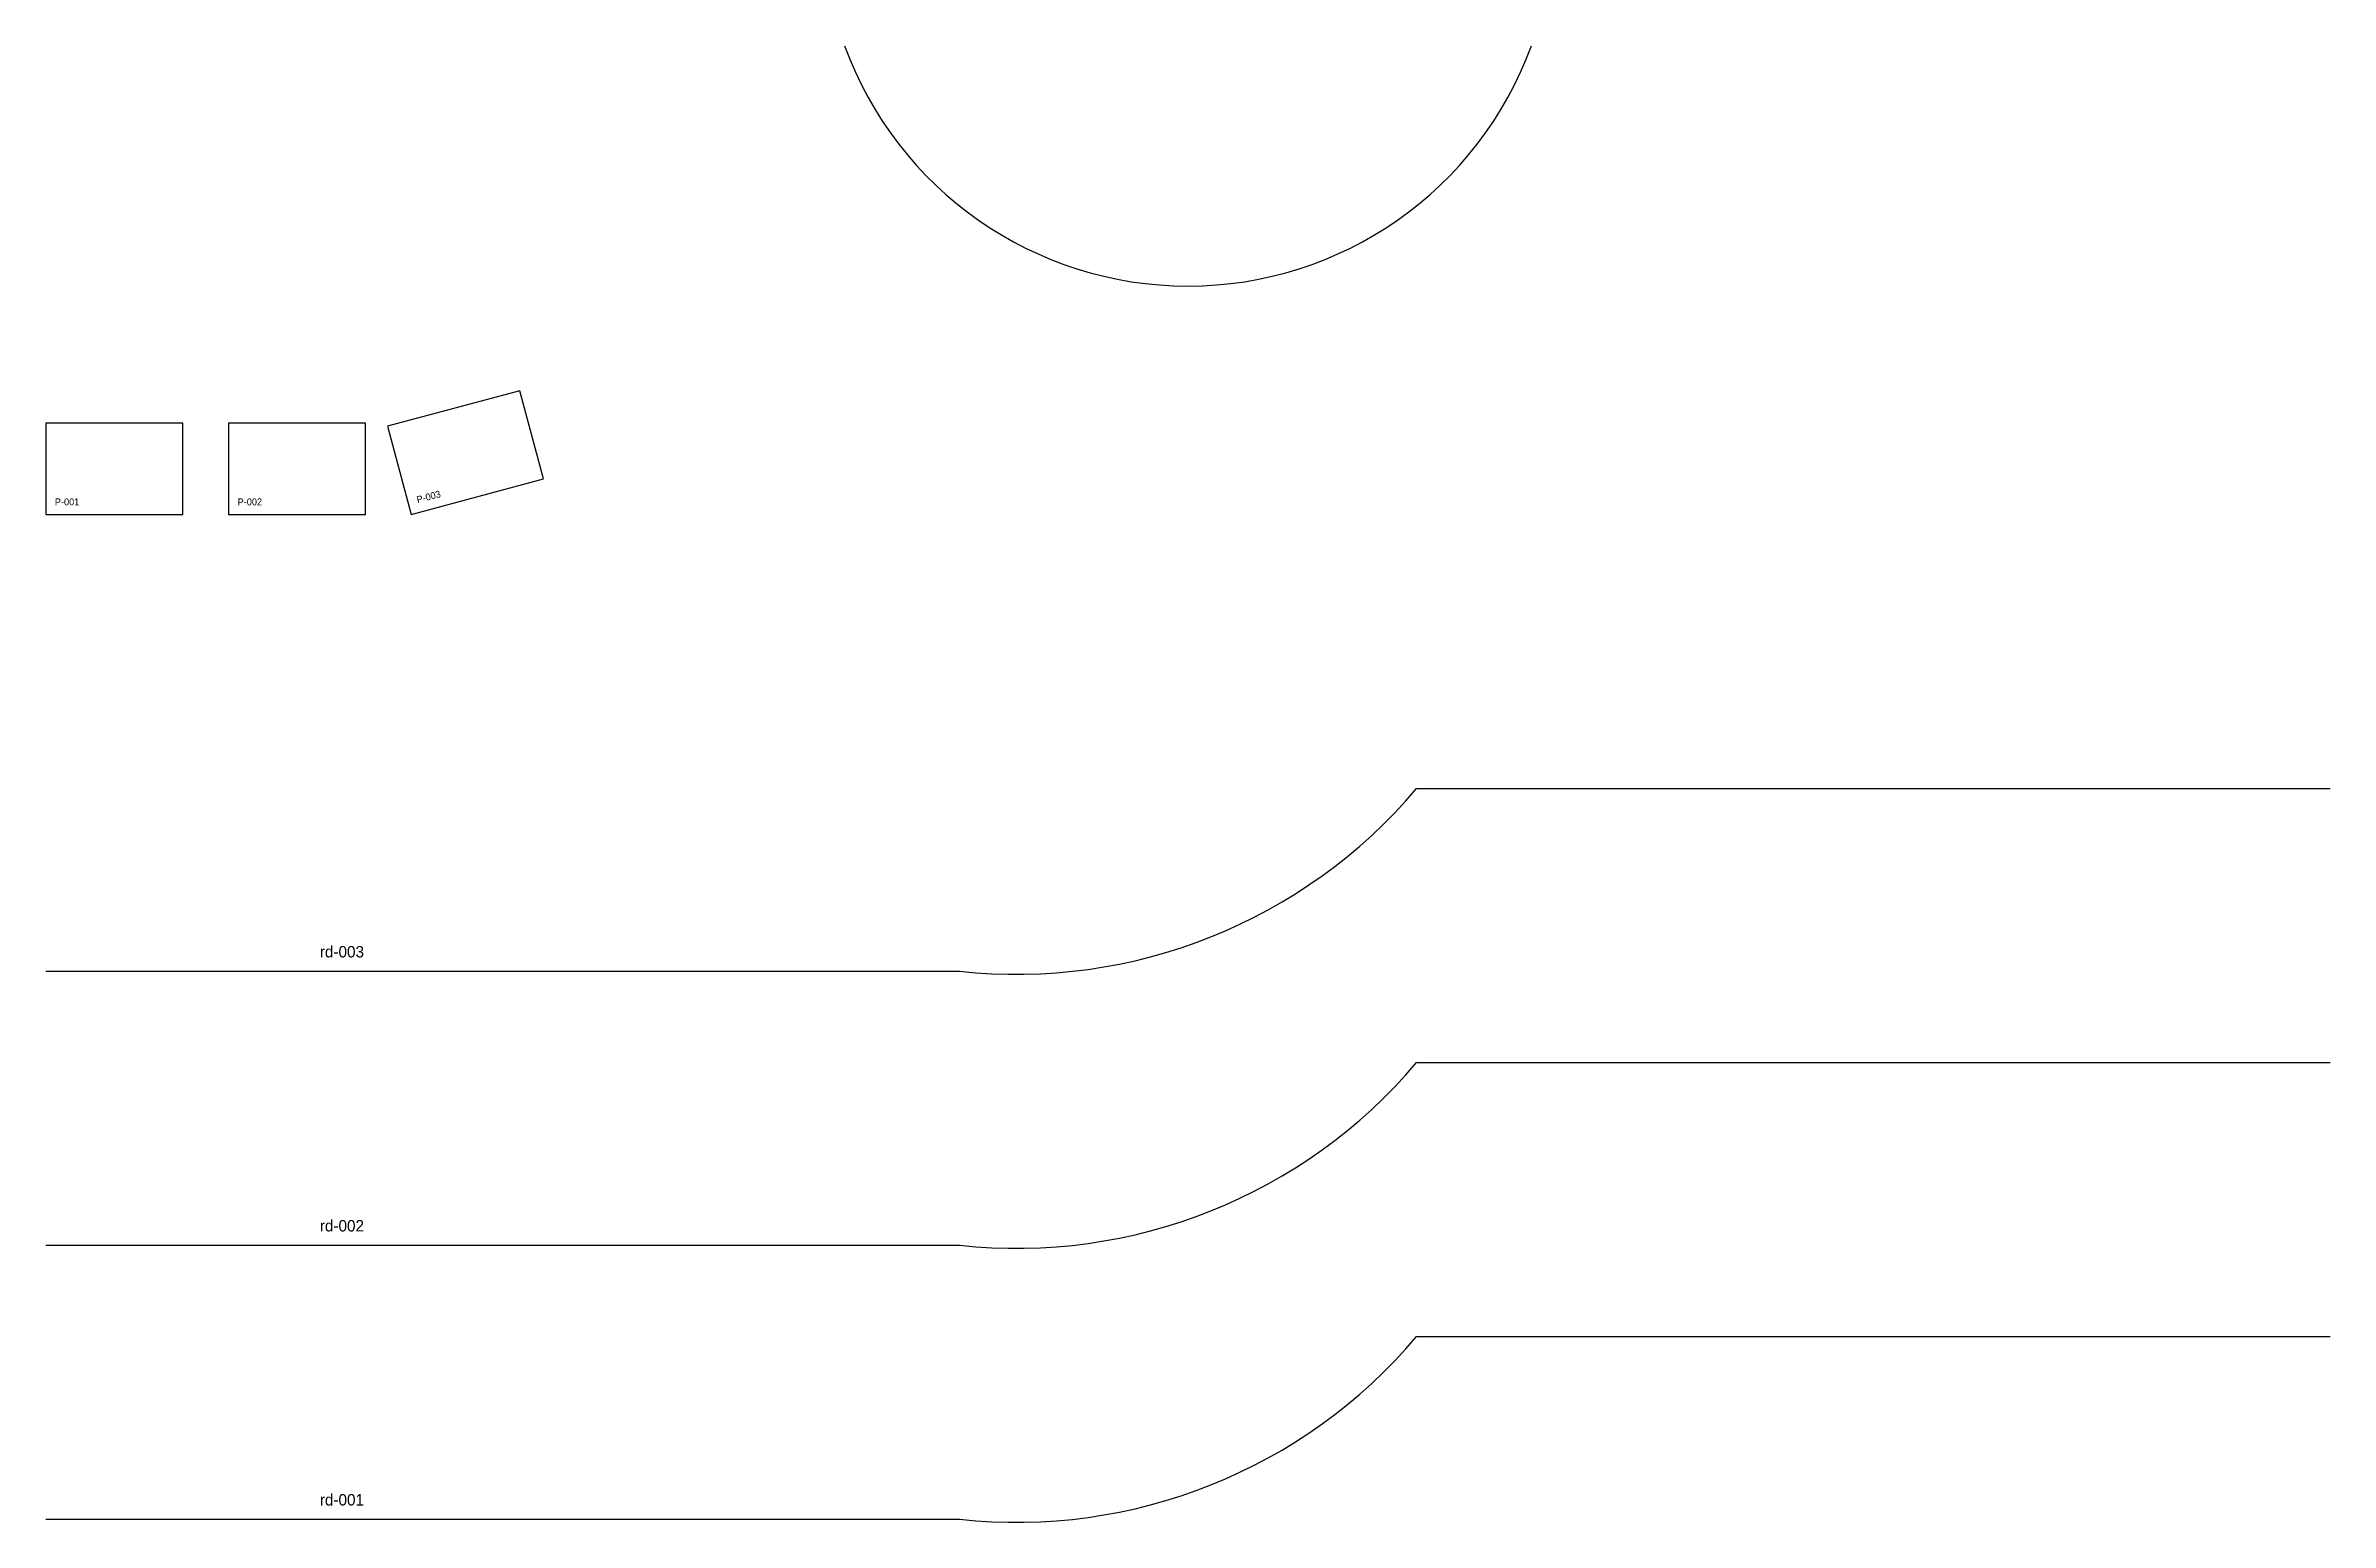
# Model space of a CAD drawing. Header units: metres. Extents: x 673000 to 673500, y 2735299 to 2735623.
import ezdxf

# ---------------------------------------------------------------- set-up
doc = ezdxf.new("R2010")
doc.units = ezdxf.units.M
for name, color, linetype in [('C-PROP-PLOT', 7, 'Continuous'), ('C-ROAD-CNTR', 7, 'Continuous'), ('C-ROAD-TEXT', 7, 'Continuous'), ('C-TOPO-WATR', 7, 'Continuous')]:
    doc.layers.add(name, color=color, linetype=linetype)

# ---------------------------------------------------------------- blocks, each defined once
blk = doc.blocks.new('PLOT_30x20')
blk.add_lwpolyline([(0, 0), (30, 0), (30, 20), (0, 20)], close=True)
blk.add_attdef('PLOT_NO', (2, 2), '', height=1.5)

msp = doc.modelspace()

# ---------------------------------------------------------------- linework, layer by layer
at = {"layer": 'C-ROAD-CNTR'}
for points in [[(673000, 2735420), (673200, 2735420, 0.25), (673300, 2735460), (673500, 2735460)], [(673000, 2735360), (673200, 2735360, 0.25), (673300, 2735400), (673500, 2735400)], [(673000, 2735300), (673200, 2735300, 0.25), (673300, 2735340), (673500, 2735340)]]:
    msp.add_lwpolyline(points, format="xyb", dxfattribs=at)
at = {"layer": 'C-TOPO-WATR'}
msp.add_arc((673250, 2735650), 80, 200, 340, dxfattribs=at)

# ---------------------------------------------------------------- block references
at = {"layer": 'C-PROP-PLOT', "rotation": 15}
msp.add_blockref('PLOT_30x20', (673080, 2735520), dxfattribs=at).add_auto_attribs({'PLOT_NO': 'P-003'})
at = {"layer": 'C-PROP-PLOT'}
for p, values in [((673000, 2735520), {'PLOT_NO': 'P-001'}), ((673040, 2735520), {'PLOT_NO': 'P-002'})]:
    msp.add_blockref('PLOT_30x20', p, dxfattribs=at).add_auto_attribs(values)

# ---------------------------------------------------------------- texts
at = {"layer": 'C-ROAD-TEXT'}
for s, p in [('rd-003', (673060, 2735423)), ('rd-002', (673060, 2735363)), ('rd-001', (673060, 2735303))]:
    msp.add_text(s, height=2.5, dxfattribs=at).set_placement(p)

doc.saveas('drawing.dxf')
